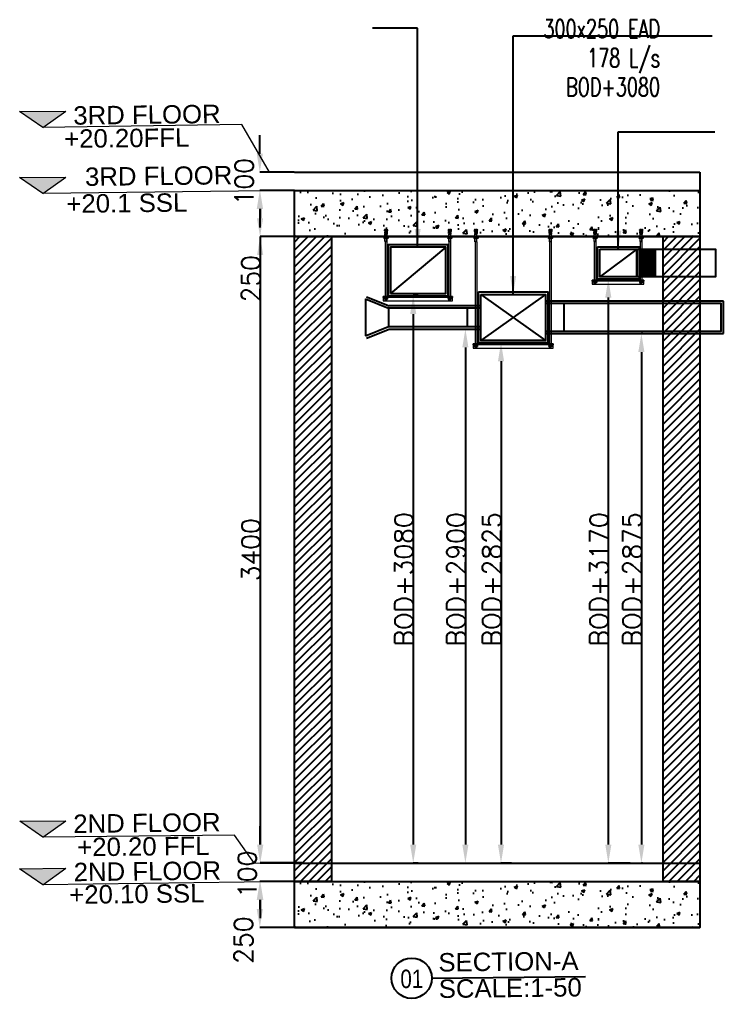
# Model space of a CAD drawing. Header units: millimetres. Extents: x -9226 to 166212, y -13 to 97274.
# Drawn here: x 73777 to 77597, y 69405 to 74718 of the extents above; entities that cross this region are included whole.
import ezdxf

# ---------------------------------------------------------------- set-up
doc = ezdxf.new("R2010")
doc.units = ezdxf.units.MM
doc.layers.get('0').update_dxf_attribs({"color": 8})
doc.layers.get('Defpoints').update_dxf_attribs({"color": 8})
for name, color, linetype in [('0-AC TEXT', 7, 'Continuous'), ('1.DIM', 7, 'Continuous'), ('1.INS', 8, 'Continuous'), ('EAD', 30, 'Continuous'), ('FAD', 3, 'Continuous'), ('G-SHAD-20_5', 8, 'Continuous'), ('IZ-VENT-ANNOTATIONS', 7, 'Continuous')]:
    doc.layers.add(name, color=color, linetype=linetype)
for name, color, linetype, lineweight in [('23491-XR-AR-SECTION B$0$A-ELSC-PATT', 8, 'Continuous', 5), ('A-FLOR-LEVL', 7, 'Continuous', 5), ('IZ-M-SUPPORT', 7, 'Continuous', 9)]:
    doc.layers.add(name, color=color, linetype=linetype, lineweight=lineweight)
doc.styles.add('ARIAL', font='arial.ttf')
doc.styles.add('Arial_2', font='arial.ttf', dxfattribs={"height": 476.25})
doc.styles.add('ROMANS100', font='romans.shx', dxfattribs={"width": 0.7, "height": 100})
doc.styles.get("Standard").update_dxf_attribs({"font": 'romans.shx', "height": 200})
doc.dimstyles.get("Standard").update_dxf_attribs({"dimtxt": 100, "dimasz": 100, "dimexe": 0.18, "dimexo": 0.0625, "dimgap": 0.09, "dimtad": 1, "dimdec": 0, "dimrnd": 5, "dimzin": 0, "dimdsep": 46, "dimtxsty": 'Standard', "dimcen": 0.09, "dimclrd": 256, "dimclre": 256, "dimclrt": 256, "dimadec": 0, "dimazin": 0, "dimtfac": 1, "dimtdec": 0, "dimtofl": 0, "dimtmove": 0, "dimatfit": 3, "dimfxl": 1, "dimtolj": 1, "dimtzin": 0, "dimlwd": -1, "dimlwe": -1, "dimarcsym": 1})

# ---------------------------------------------------------------- blocks, each defined once
blk = doc.blocks.new('Level - Level with FRL-984284-Section 376')
at = {"layer": 'A-FLOR-LEVL', "true_color": 0x808080}
blk.add_hatch(color=8, dxfattribs=at).paths.add_polyline_path([(-39100.8, 37884), (-39226.5, 37884), (-39163.7, 37840)])
at = {"layer": 'A-FLOR-LEVL'}
for p, q in [((-39226.5, 37884), (-39100.8, 37884)), ((-39163.7, 37840), (-39226.5, 37884)), ((-39163.7, 37840), (-39100.8, 37884))]:
    blk.add_line(p, q, dxfattribs=at)
blk = doc.blocks.new('A$C3F9C2641')
at = {"color": 8}
for p, q in [((2.4, 0), (-2.4, 0)), ((-2.4, 0), (-2.2, -3.5)), ((3.9, 0), (2.4, -5.1)), ((2.4, -24.3), (2.4, 0)), ((3.9, 0), (5.4, -5.1)), ((10.3, 0), (5.4, 0)), ((10.3, 0), (10.1, -3.5)), ((-5.8, -38.3), (-4.7, -37.2)), ((-5.8, -38.3), (-5.8, -43.6)), ((-5.8, -43.6), (-4.7, -44.7)), ((-4.7, -44.7), (12.6, -44.7)), ((-2.2, -3.5), (2.4, -3.2)), ((-2.1, -5.4), (2.4, -5.1)), ((-2.1, -5.4), (-2, -7.5)), ((-2, -7.5), (2.4, -7.2)), ((-1.9, -9.4), (2.4, -9.2)), ((-1.9, -9.4), (-1.7, -11.5)), ((-1.7, -11.5), (2.4, -11.3)), ((-1.6, -13.5), (2.4, -13.2)), ((-1.6, -13.5), (-1.5, -15.6)), ((-1.5, -15.6), (2.4, -15.4)), ((-1.4, -17.6), (2.4, -17.3)), ((-1.4, -17.6), (-1.2, -19.7)), ((-1.2, -19.7), (2.4, -19.5)), ((-1.1, -21.6), (2.4, -21.4)), ((-1.1, -21.6), (-0.9, -24.3)), ((-0.9, -35.9), (-0.9, -24.3)), ((8.8, -24.3), (-0.9, -24.3)), ((-0.9, -38.3), (-0.9, -43.6)), ((-0.9, -59.9), (-0.9, -44.7)), ((-0.3, -59.3), (-0.3, -44.7)), ((5.4, -24.3), (5.4, 0)), ((10.1, -3.5), (5.4, -3.2)), ((9.9, -5.4), (5.4, -5.1)), ((9.8, -7.5), (5.4, -7.2)), ((9.7, -9.4), (5.4, -9.2)), ((9.6, -11.5), (5.4, -11.3)), ((9.4, -13.5), (5.4, -13.2)), ((9.3, -15.6), (5.4, -15.4)), ((9.2, -17.6), (5.4, -17.3)), ((9.1, -19.7), (5.4, -19.5)), ((8.9, -21.6), (5.4, -21.4)), ((8.1, -59.3), (8.1, -44.7)), ((8.9, -21.6), (8.8, -24.3)), ((8.8, -35.9), (8.8, -24.3)), ((8.8, -38.3), (8.8, -43.6)), ((8.8, -59.9), (8.8, -44.7)), ((9.2, -17.6), (9.1, -19.7)), ((9.4, -13.5), (9.3, -15.6)), ((9.7, -9.4), (9.6, -11.5)), ((9.9, -5.4), (9.8, -7.5)), ((13.6, -38.3), (12.6, -37.2)), ((13.6, -43.6), (12.6, -44.7)), ((13.6, -38.3), (13.6, -43.6)), ((-0.9, -59.9), (-0.3, -59.3)), ((-0.9, -59.9), (8.8, -59.9)), ((8.1, -59.3), (-0.3, -59.3)), ((8.8, -59.9), (8.1, -59.3))]:
    blk.add_line(p, q, dxfattribs=at)
blk.add_lwpolyline([(14.9, -35.9), (-7.1, -35.9), (-7.1, -37.2), (14.9, -37.2)], close=True, dxfattribs=at)
for centre, radius, start, end in [((-3.3, -40.6), 3.44, 100.6661, 137.1474), ((-3.3, -41.3), 3.44, 222.8526, 259.3339), ((-3.6, -41.2), 3.96, 47.306, 94.1884), ((-3.6, -40.7), 4.02, 266.1443, 312.3613), ((-2.2, -4.4), 0.972, 93.4945, 273.4945), ((-1.9, -8.4), 0.972, 93.4945, 273.4945), ((-1.7, -12.5), 0.972, 93.4945, 273.4945), ((-1.4, -16.6), 0.972, 93.4945, 273.4945), ((-1.2, -20.6), 0.972, 93.4945, 273.4945), ((3.9, -49), 11.7, 65.5498, 114.4502), ((3.9, -32.9), 11.7, 245.5498, 294.4502), ((11.5, -41.4), 4.16, 86.9627, 131.5428), ((11.4, -40.8), 3.89, 226.8481, 274.6463), ((9, -20.6), 0.972, 266.5055, 86.5055), ((9.3, -16.6), 0.972, 266.5055, 86.5055), ((9.5, -12.5), 0.972, 266.5055, 86.5055), ((9.8, -8.4), 0.972, 266.5055, 86.5055), ((10, -4.4), 0.972, 266.5055, 86.5055), ((11.1, -40.6), 3.44, 42.8526, 79.3339), ((11.1, -41.3), 3.44, 280.6661, 317.1474)]:
    blk.add_arc(centre, radius, start, end, dxfattribs=at)
blk = doc.blocks.new('*U323')
at = {"ltscale": 0.1}
for p, q in [((-97.7, 484.3), (-97.7, 0)), ((-90, 484.3), (-90, 0)), ((254.9, 484.3), (254.9, 0)), ((262.6, 484.3), (262.6, 0)), ((-101.6, -6.9), (-100.7, -6)), ((-101.6, -6.9), (-101.6, -11.1)), ((-101.6, -11.1), (-100.7, -11.9)), ((-100.7, -11.9), (-87, -11.9)), ((-97.7, -6.9), (-97.7, -11.1)), ((-97.7, -17.5), (-97.7, -11.9)), ((-97.7, -17.5), (-97.2, -16.9)), ((-97.2, -18), (-97.7, -17.5)), ((-97.2, -16.9), (-97.2, -11.9)), ((-90.5, -16.9), (-97.2, -16.9)), ((-90.5, -18), (-97.2, -18)), ((-90.5, -16.9), (-90.5, -11.9)), ((-90, -17.5), (-90.5, -16.9)), ((-90.5, -18), (-90, -17.5)), ((-90, -6.9), (-90, -11.1)), ((-90, -17.5), (-90, -11.9)), ((-86.2, -6.9), (-87, -6)), ((-86.2, -11.1), (-87, -11.9)), ((-86.2, -6.9), (-86.2, -11.1)), ((251, -6.9), (251.9, -6)), ((251, -6.9), (251, -11.1)), ((251, -11.1), (251.9, -11.9)), ((265.6, -11.9), (251.9, -11.9)), ((254.9, -6.9), (254.9, -11.1)), ((254.9, -17.5), (254.9, -11.9)), ((254.9, -17.5), (255.4, -16.9)), ((255.4, -18), (254.9, -17.5)), ((255.4, -16.9), (255.4, -11.9)), ((255.4, -16.9), (262, -16.9)), ((255.4, -18), (262, -18)), ((262, -16.9), (262, -11.9)), ((262.6, -17.5), (262, -16.9)), ((262, -18), (262.6, -17.5)), ((262.6, -6.9), (262.6, -11.1)), ((262.6, -17.5), (262.6, -11.9)), ((266.4, -6.9), (265.6, -6)), ((266.4, -11.1), (265.6, -11.9)), ((266.4, -6.9), (266.4, -11.1))]:
    blk.add_line(p, q, dxfattribs=at)
for points in [[(-106.8, 0), (271.6, 0), (271.6, -20), (-106.8, -20)], [(-106.8, -5), (271.6, -5), (271.6, 0), (-106.8, 0)], [(-85.1, -5), (-102.6, -5), (-102.6, -6), (-85.1, -6)], [(250, -5), (267.4, -5), (267.4, -6), (250, -6)]]:
    blk.add_lwpolyline(points, close=True, dxfattribs=at)
for centre, radius, start, end in [((-99.6, -8.7), 2.72, 100.6661, 137.1474), ((-99.6, -9.2), 2.72, 222.8526, 259.3339), ((-99.8, -9.2), 3.14, 47.306, 94.1884), ((-99.8, -8.7), 3.18, 266.1443, 312.3613), ((-93.9, -15.3), 9.29, 65.5498, 114.4502), ((-93.9, -2.6), 9.29, 245.5498, 294.4502), ((-87.8, -9.3), 3.29, 86.9627, 131.5428), ((-87.9, -8.8), 3.08, 226.8481, 274.6463), ((-88.2, -8.7), 2.72, 42.8526, 79.3339), ((-88.2, -9.2), 2.72, 280.6661, 317.1474), ((253, -8.7), 2.72, 100.6661, 137.1474), ((253, -9.2), 2.72, 222.8526, 259.3339), ((252.7, -9.3), 3.29, 48.4572, 93.0373), ((252.8, -8.8), 3.08, 265.3537, 313.1519), ((258.7, -15.3), 9.29, 65.5498, 114.4502), ((258.7, -2.6), 9.29, 245.5498, 294.4502), ((264.7, -9.2), 3.14, 85.8116, 132.694), ((264.7, -8.7), 3.18, 227.6387, 273.8557), ((264.4, -8.7), 2.72, 42.8526, 79.3339), ((264.4, -9.2), 2.72, 280.6661, 317.1474)]:
    blk.add_arc(centre, radius, start, end, dxfattribs=at)
for p in [(-97.8, 544.2), (254.8, 544.2)]:
    blk.add_blockref('A$C3F9C2641', p, dxfattribs=at)
blk = doc.blocks.new('*D333')
at = {"layer": '1.DIM', "transparency": 16777216}
for p, q in [((76447.2, 72963.1), (76390, 72963.1)), ((76390.2, 72863.1), (76390.2, 70239.7)), ((76447.2, 70139.7), (76390, 70139.7))]:
    blk.add_line(p, q, dxfattribs=at)
for points in [[(76373.5, 72863.1), (76406.9, 72863.1), (76390.2, 72963.1)], [(76373.5, 70239.7), (76406.9, 70239.7), (76390.2, 70139.7)]]:
    blk.add_solid(points, dxfattribs=at)
at = {"layer": 'Defpoints', "color": 0, "transparency": 16777216}
for p in [(76447.2, 72963.1, 0.1), (76390.2, 70139.7), (76447.2, 70139.7)]:
    blk.add_point(p, dxfattribs=at)
at = {"layer": '1.DIM', "transparency": 16777216, "insert": (76340.1, 71679.3), "char_height": 100, "attachment_point": 5, "rotation": 90}
blk.add_mtext('\\A1;BOD+2825', dxfattribs=at)
blk = doc.blocks.new('*D334')
at = {"layer": '1.DIM', "transparency": 16777216}
for p, q in [((75940.4, 73218.8), (75913.5, 73218.8)), ((75913.6, 73118.8), (75913.6, 70239.7)), ((75940.4, 70139.7), (75913.5, 70139.7))]:
    blk.add_line(p, q, dxfattribs=at)
for points in [[(75897, 73118.8), (75930.3, 73118.8), (75913.6, 73218.8)], [(75897, 70239.7), (75930.3, 70239.7), (75913.6, 70139.7)]]:
    blk.add_solid(points, dxfattribs=at)
at = {"layer": 'Defpoints', "color": 0, "transparency": 16777216}
for p in [(75940.4, 73218.8, 0.1), (75913.6, 70139.7), (75940.4, 70139.7)]:
    blk.add_point(p, dxfattribs=at)
at = {"layer": '1.DIM', "transparency": 16777216, "insert": (75863.5, 71679.3), "char_height": 100, "attachment_point": 5, "rotation": 90}
blk.add_mtext('\\A1;BOD+3080', dxfattribs=at)
blk = doc.blocks.new('*D335')
at = {"layer": '1.DIM', "transparency": 16777216}
for p, q in [((77091.2, 73308.5), (76972.5, 73308.5)), ((76972.7, 73208.5), (76972.7, 70239.7)), ((77091.2, 70139.7), (76972.5, 70139.7))]:
    blk.add_line(p, q, dxfattribs=at)
for points in [[(76956, 73208.5), (76989.3, 73208.5), (76972.7, 73308.5)], [(76956, 70239.7), (76989.3, 70239.7), (76972.7, 70139.7)]]:
    blk.add_solid(points, dxfattribs=at)
at = {"layer": 'Defpoints', "color": 0, "transparency": 16777216}
for p in [(77091.3, 73308.5, 0), (76972.7, 70139.7), (77091.3, 70139.7)]:
    blk.add_point(p, dxfattribs=at)
at = {"layer": '1.DIM', "transparency": 16777216, "insert": (76922.6, 71679.3), "char_height": 100, "attachment_point": 5, "rotation": 90}
blk.add_mtext('\\A1;BOD+3170', dxfattribs=at)
blk = doc.blocks.new('*U322')
at = {"ltscale": 0.1}
for p, q in [((-97.7, 181.9), (-97.7, 0)), ((-90, 181.9), (-90, 0)), ((120.2, 181.9), (120.2, 0)), ((127.9, 181.9), (127.9, 0)), ((-101.6, -6.9), (-100.7, -6)), ((-101.6, -6.9), (-101.6, -11.1)), ((-101.6, -11.1), (-100.7, -11.9)), ((-100.7, -11.9), (-87, -11.9)), ((-97.7, -6.9), (-97.7, -11.1)), ((-97.7, -17.5), (-97.7, -11.9)), ((-97.7, -17.5), (-97.2, -16.9)), ((-97.2, -18), (-97.7, -17.5)), ((-97.2, -16.9), (-97.2, -11.9)), ((-90.5, -16.9), (-97.2, -16.9)), ((-90.5, -18), (-97.2, -18)), ((-90.5, -16.9), (-90.5, -11.9)), ((-90, -17.5), (-90.5, -16.9)), ((-90.5, -18), (-90, -17.5)), ((-90, -6.9), (-90, -11.1)), ((-90, -17.5), (-90, -11.9)), ((-86.2, -6.9), (-87, -6)), ((-86.2, -11.1), (-87, -11.9)), ((-86.2, -6.9), (-86.2, -11.1)), ((116.4, -6.9), (117.2, -6)), ((116.4, -6.9), (116.4, -11.1)), ((116.4, -11.1), (117.2, -11.9)), ((131, -11.9), (117.2, -11.9)), ((120.2, -6.9), (120.2, -11.1)), ((120.2, -17.5), (120.2, -11.9)), ((120.2, -17.5), (120.8, -16.9)), ((120.8, -18), (120.2, -17.5)), ((120.8, -16.9), (120.8, -11.9)), ((120.8, -16.9), (127.4, -16.9)), ((120.8, -18), (127.4, -18)), ((127.4, -16.9), (127.4, -11.9)), ((127.9, -17.5), (127.4, -16.9)), ((127.4, -18), (127.9, -17.5)), ((127.9, -6.9), (127.9, -11.1)), ((127.9, -17.5), (127.9, -11.9)), ((131.8, -6.9), (131, -6)), ((131.8, -11.1), (131, -11.9)), ((131.8, -6.9), (131.8, -11.1))]:
    blk.add_line(p, q, dxfattribs=at)
for points in [[(-106.8, 0), (137, 0), (137, -20), (-106.8, -20)], [(-106.8, -5), (137, -5), (137, 0), (-106.8, 0)], [(-85.1, -5), (-102.6, -5), (-102.6, -6), (-85.1, -6)], [(115.4, -5), (132.8, -5), (132.8, -6), (115.4, -6)]]:
    blk.add_lwpolyline(points, close=True, dxfattribs=at)
for centre, radius, start, end in [((-99.6, -8.7), 2.72, 100.6661, 137.1474), ((-99.6, -9.2), 2.72, 222.8526, 259.3339), ((-99.8, -9.2), 3.14, 47.306, 94.1884), ((-99.8, -8.7), 3.18, 266.1443, 312.3613), ((-93.9, -15.3), 9.29, 65.5498, 114.4502), ((-93.9, -2.6), 9.29, 245.5498, 294.4502), ((-87.8, -9.3), 3.29, 86.9627, 131.5428), ((-87.9, -8.8), 3.08, 226.8481, 274.6463), ((-88.2, -8.7), 2.72, 42.8526, 79.3339), ((-88.2, -9.2), 2.72, 280.6661, 317.1474), ((118.4, -8.7), 2.72, 100.6661, 137.1474), ((118.4, -9.2), 2.72, 222.8526, 259.3339), ((118.1, -9.3), 3.29, 48.4572, 93.0373), ((118.1, -8.8), 3.08, 265.3537, 313.1519), ((124.1, -15.3), 9.29, 65.5498, 114.4502), ((124.1, -2.6), 9.29, 245.5498, 294.4502), ((130.1, -9.2), 3.14, 85.8116, 132.694), ((130.1, -8.7), 3.18, 227.6387, 273.8557), ((129.8, -8.7), 2.72, 42.8526, 79.3339), ((129.8, -9.2), 2.72, 280.6661, 317.1474)]:
    blk.add_arc(centre, radius, start, end, dxfattribs=at)
for p in [(-97.8, 241.8), (120.2, 241.8)]:
    blk.add_blockref('A$C3F9C2641', p, dxfattribs=at)
blk = doc.blocks.new('*U321')
at = {"ltscale": 0.1}
for p, q in [((-97.7, 260.2), (-97.7, 0)), ((-90, 260.2), (-90, 0)), ((204.2, 260.2), (204.2, 0)), ((211.9, 260.2), (211.9, 0)), ((-101.6, -6.9), (-100.7, -6)), ((-101.6, -6.9), (-101.6, -11.1)), ((-101.6, -11.1), (-100.7, -11.9)), ((-100.7, -11.9), (-87, -11.9)), ((-97.7, -6.9), (-97.7, -11.1)), ((-97.7, -17.5), (-97.7, -11.9)), ((-97.7, -17.5), (-97.2, -16.9)), ((-97.2, -18), (-97.7, -17.5)), ((-97.2, -16.9), (-97.2, -11.9)), ((-90.5, -16.9), (-97.2, -16.9)), ((-90.5, -18), (-97.2, -18)), ((-90.5, -16.9), (-90.5, -11.9)), ((-90, -17.5), (-90.5, -16.9)), ((-90.5, -18), (-90, -17.5)), ((-90, -6.9), (-90, -11.1)), ((-90, -17.5), (-90, -11.9)), ((-86.2, -6.9), (-87, -6)), ((-86.2, -11.1), (-87, -11.9)), ((-86.2, -6.9), (-86.2, -11.1)), ((200.4, -6.9), (201.2, -6)), ((200.4, -6.9), (200.4, -11.1)), ((200.4, -11.1), (201.2, -11.9)), ((214.9, -11.9), (201.2, -11.9)), ((204.2, -6.9), (204.2, -11.1)), ((204.2, -17.5), (204.2, -11.9)), ((204.2, -17.5), (204.7, -16.9)), ((204.7, -18), (204.2, -17.5)), ((204.7, -16.9), (204.7, -11.9)), ((204.7, -16.9), (211.4, -16.9)), ((204.7, -18), (211.4, -18)), ((211.4, -16.9), (211.4, -11.9)), ((211.9, -17.5), (211.4, -16.9)), ((211.4, -18), (211.9, -17.5)), ((211.9, -6.9), (211.9, -11.1)), ((211.9, -17.5), (211.9, -11.9)), ((215.7, -6.9), (214.9, -6)), ((215.7, -11.1), (214.9, -11.9)), ((215.7, -6.9), (215.7, -11.1))]:
    blk.add_line(p, q, dxfattribs=at)
for points in [[(-106.8, 0), (221, 0), (221, -20), (-106.8, -20)], [(-106.8, -5), (221, -5), (221, 0), (-106.8, 0)], [(-85.1, -5), (-102.6, -5), (-102.6, -6), (-85.1, -6)], [(199.3, -5), (216.8, -5), (216.8, -6), (199.3, -6)]]:
    blk.add_lwpolyline(points, close=True, dxfattribs=at)
for centre, radius, start, end in [((-99.6, -8.7), 2.72, 100.6661, 137.1474), ((-99.6, -9.2), 2.72, 222.8526, 259.3339), ((-99.8, -9.2), 3.14, 47.306, 94.1884), ((-99.8, -8.7), 3.18, 266.1443, 312.3613), ((-93.9, -15.3), 9.29, 65.5498, 114.4502), ((-93.9, -2.6), 9.29, 245.5498, 294.4502), ((-87.8, -9.3), 3.29, 86.9627, 131.5428), ((-87.9, -8.8), 3.08, 226.8481, 274.6463), ((-88.2, -8.7), 2.72, 42.8526, 79.3339), ((-88.2, -9.2), 2.72, 280.6661, 317.1474), ((202.4, -8.7), 2.72, 100.6661, 137.1474), ((202.4, -9.2), 2.72, 222.8526, 259.3339), ((202, -9.3), 3.29, 48.4572, 93.0373), ((202.1, -8.8), 3.08, 265.3537, 313.1519), ((208, -15.3), 9.29, 65.5498, 114.4502), ((208, -2.6), 9.29, 245.5498, 294.4502), ((214, -9.2), 3.14, 85.8116, 132.694), ((214, -8.7), 3.18, 227.6387, 273.8557), ((213.7, -8.7), 2.72, 42.8526, 79.3339), ((213.7, -9.2), 2.72, 280.6661, 317.1474)]:
    blk.add_arc(centre, radius, start, end, dxfattribs=at)
for p in [(-97.8, 320.1), (204.1, 320.1)]:
    blk.add_blockref('A$C3F9C2641', p, dxfattribs=at)
blk = doc.blocks.new('*D336')
at = {"layer": '1.DIM', "transparency": 16777216}
for p, q in [((75081, 73989.7), (75081, 74089.7)), ((75267.9, 73889.7), (75080.8, 73889.7)), ((75269.6, 73789.7), (75080.8, 73789.7)), ((75081, 73689.7), (75081, 73589.7))]:
    blk.add_line(p, q, dxfattribs=at)
for points in [[(75064.3, 73989.7), (75097.6, 73989.7), (75081, 73889.7)], [(75064.3, 73689.7), (75097.6, 73689.7), (75081, 73789.7)]]:
    blk.add_solid(points, dxfattribs=at)
at = {"layer": 'Defpoints', "color": 0, "transparency": 16777216}
for p in [(75268, 73889.7, 0), (75081, 73789.7), (75269.7, 73789.7)]:
    blk.add_point(p, dxfattribs=at)
at = {"layer": '1.DIM', "transparency": 16777216, "insert": (74996.1, 73837.8), "char_height": 100, "attachment_point": 5, "rotation": 90}
blk.add_mtext('\\A1;100', dxfattribs=at)
blk = doc.blocks.new('*D337')
at = {"layer": '1.DIM', "transparency": 16777216}
for p, q in [((75269.6, 73789.7), (75082.1, 73789.7)), ((75082.3, 73689.7), (75082.3, 73639.7)), ((75269.6, 73539.7), (75082.1, 73539.7)), ((75082.3, 73539.7), (75082.3, 73182.4))]:
    blk.add_line(p, q, dxfattribs=at)
for points in [[(75065.7, 73689.7), (75099, 73689.7), (75082.3, 73789.7)], [(75065.7, 73639.7), (75099, 73639.7), (75082.3, 73539.7)]]:
    blk.add_solid(points, dxfattribs=at)
at = {"layer": 'Defpoints', "color": 0, "transparency": 16777216}
for p in [(75269.7, 73789.7), (75082.3, 73539.7), (75269.7, 73539.7)]:
    blk.add_point(p, dxfattribs=at)
at = {"layer": '1.DIM', "transparency": 16777216, "insert": (75032.2, 73311.1), "char_height": 100, "attachment_point": 5, "rotation": 90}
blk.add_mtext('\\A1;250', dxfattribs=at)
blk = doc.blocks.new('*D324')
at = {"layer": '1.DIM', "transparency": 16777216}
for p, q in [((75269.6, 73539.7), (75082.7, 73539.7)), ((75082.8, 73439.7), (75082.8, 70240.2)), ((75308.5, 70140.2), (75082.7, 70140.2))]:
    blk.add_line(p, q, dxfattribs=at)
for points in [[(75066.2, 73439.7), (75099.5, 73439.7), (75082.8, 73539.7)], [(75066.2, 70240.2), (75099.5, 70240.2), (75082.8, 70140.2)]]:
    blk.add_solid(points, dxfattribs=at)
at = {"layer": 'Defpoints', "color": 0, "transparency": 16777216}
for p in [(75269.7, 73539.7), (75082.8, 70140.2), (75308.5, 70140.2, 0)]:
    blk.add_point(p, dxfattribs=at)
at = {"layer": '1.DIM', "transparency": 16777216, "insert": (75032.7, 71840), "char_height": 100, "attachment_point": 5, "rotation": 90}
blk.add_mtext('\\A1;3400', dxfattribs=at)
blk = doc.blocks.new('*D338')
at = {"layer": '1.DIM', "transparency": 16777216}
for p, q in [((75083.6, 70239.7), (75083.6, 70339.7)), ((75266.7, 70139.7), (75083.4, 70139.7)), ((75269.6, 70039.7), (75083.4, 70039.7)), ((75083.6, 69939.7), (75083.6, 69839.7))]:
    blk.add_line(p, q, dxfattribs=at)
for points in [[(75066.9, 70239.7), (75100.3, 70239.7), (75083.6, 70139.7)], [(75066.9, 69939.7), (75100.3, 69939.7), (75083.6, 70039.7)]]:
    blk.add_solid(points, dxfattribs=at)
at = {"layer": 'Defpoints', "color": 0, "transparency": 16777216}
for p in [(75266.8, 70139.7, 0), (75083.6, 70039.7), (75269.7, 70039.7)]:
    blk.add_point(p, dxfattribs=at)
at = {"layer": '1.DIM', "transparency": 16777216, "insert": (75012.8, 70078.7), "char_height": 100, "attachment_point": 5, "rotation": 90}
blk.add_mtext('\\A1;100', dxfattribs=at)
blk = doc.blocks.new('*D339')
at = {"layer": '1.DIM', "transparency": 16777216}
for p, q in [((75269.6, 70039.7), (75080.9, 70039.7)), ((75081, 69939.7), (75081, 69889.7)), ((75269.6, 69789.7), (75080.9, 69789.7))]:
    blk.add_line(p, q, dxfattribs=at)
for points in [[(75064.4, 69939.7), (75097.7, 69939.7), (75081, 70039.7)], [(75064.4, 69889.7), (75097.7, 69889.7), (75081, 69789.7)]]:
    blk.add_solid(points, dxfattribs=at)
at = {"layer": 'Defpoints', "color": 0, "transparency": 16777216}
for p in [(75269.7, 70039.7), (75081, 69789.7), (75269.7, 69789.7)]:
    blk.add_point(p, dxfattribs=at)
at = {"layer": '1.DIM', "transparency": 16777216, "insert": (74992.3, 69720.9), "char_height": 100, "attachment_point": 5, "rotation": 90}
blk.add_mtext('\\A1;250', dxfattribs=at)
blk = doc.blocks.new('*D331')
at = {"layer": '1.DIM', "transparency": 16777216}
for p, q in [((76122.4, 73038.1), (76196.9, 73038.1)), ((76196.8, 72938.1), (76196.8, 70239.7)), ((76122.4, 70139.7), (76196.9, 70139.7))]:
    blk.add_line(p, q, dxfattribs=at)
for points in [[(76180.1, 72938.1), (76213.4, 72938.1), (76196.8, 73038.1)], [(76180.1, 70239.7), (76213.4, 70239.7), (76196.8, 70139.7)]]:
    blk.add_solid(points, dxfattribs=at)
at = {"layer": 'Defpoints', "color": 0, "transparency": 16777216}
for p in [(76122.4, 73038.1, 0.1), (76122.4, 70139.7), (76196.8, 70139.7)]:
    blk.add_point(p, dxfattribs=at)
at = {"layer": '1.DIM', "transparency": 16777216, "insert": (76146.7, 71679.3), "char_height": 100, "attachment_point": 5, "rotation": 90}
blk.add_mtext('\\A1;BOD+2900', dxfattribs=at)
blk = doc.blocks.new('*D332')
at = {"layer": '1.DIM', "transparency": 16777216}
for p, q in [((77158.4, 73013.1), (77151.9, 73013.1)), ((77152.1, 72913.1), (77152.1, 70239.7)), ((77158.4, 70139.7), (77151.9, 70139.7))]:
    blk.add_line(p, q, dxfattribs=at)
for points in [[(77135.4, 72913.1), (77168.7, 72913.1), (77152.1, 73013.1)], [(77135.4, 70239.7), (77168.7, 70239.7), (77152.1, 70139.7)]]:
    blk.add_solid(points, dxfattribs=at)
at = {"layer": 'Defpoints', "color": 0, "transparency": 16777216}
for p in [(77158.5, 73013.1, 0.1), (77152.1, 70139.7), (77158.5, 70139.7)]:
    blk.add_point(p, dxfattribs=at)
at = {"layer": '1.DIM', "transparency": 16777216, "insert": (77102, 71679.3), "char_height": 100, "attachment_point": 5, "rotation": 90}
blk.add_mtext('\\A1;BOD+2875', dxfattribs=at)

msp = doc.modelspace()

# ---------------------------------------------------------------- hatches: boundary and pattern name
at = {"layer": 'G-SHAD-20_5'}
h = msp.add_hatch(dxfattribs=at)
h.set_pattern_fill('AR-CONC', color=256)
h.set_pattern_definition([(50, (37619.7, 75508.23), (182.18467, -15.9391), [19.05, -209.55]), (355, (37619.7, 75508.23), (-35.2434, 191.05685), [15.24, -167.6406]), (100.45144, (37634.88, 75506.9), (146.94125, 175.11775), [16.19, -178.09024]), (46.1842, (37619.7, 75559.03), (271.079, -42.0423), [28.575, -314.325]), (96.63556, (37642.3, 75555.53), (237.4041, 247.4261), [24.285, -267.1356]), (351.18415, (37619.7, 75559.03), (237.4041, 247.4261), [22.86, -251.4597]), (21, (37645.1, 75546.33), (151.6144, -102.2652), [19.05, -209.55]), (326, (37645.1, 75546.33), (61.802, 184.188), [15.24, -167.64]), (71.45144, (37657.73, 75537.8), (213.4164, 81.9228), [16.19, -178.0899]), (37.5, (37619.7, 75508.23), (3.0886, 84.55504), [0, -165.608, 0, -170.18, 0, -168.275]), (7.5, (37619.7, 75508.23), (66.81966, 100.18057), [0, -97.028, 0, -161.798, 0, -64.135]), (327.5, (37563.06, 75508.23), (135.5906, -5.72874), [0, -63.5, 0, -198.12, 0, -262.89]), (317.5, (37537.66, 75508.23), (148.12918, 25.4265), [0, -82.55, 0, -131.572, 0, -186.69])])
h.paths.add_polyline_path([(75269.7, 73789.7), (77469.7, 73789.7), (77469.7, 73539.7), (75269.7, 73539.7)])
h = msp.add_hatch(dxfattribs=at)
h.set_pattern_fill('ANSI31', color=256, scale=10)
h.set_pattern_definition([(45, (37619.7, 75508.23), (-22.45064, 22.45064), [])])
h.paths.add_polyline_path([(75269.7, 73539.7), (75469.7, 73539.7), (75469.7, 70039.7), (75269.7, 70039.7)])
h = msp.add_hatch(dxfattribs=at)
h.set_pattern_fill('ANSI31', color=256, scale=10)
h.set_pattern_definition([(45, (39619.7, 75508.23), (-22.45064, 22.45064), [])])
h.paths.add_polyline_path([(77269.7, 73539.7), (77469.7, 73539.7), (77469.7, 70039.7), (77269.7, 70039.7)])
h = msp.add_hatch(dxfattribs=at)
h.set_pattern_fill('AR-CONC', color=256)
h.set_pattern_definition([(50, (37619.7, 71758.23), (182.18467, -15.9391), [19.05, -209.55]), (355, (37619.7, 71758.23), (-35.2434, 191.05685), [15.24, -167.6406]), (100.45144, (37634.88, 71756.9), (146.94125, 175.11775), [16.19, -178.09024]), (46.1842, (37619.7, 71809.03), (271.079, -42.0423), [28.575, -314.325]), (96.63556, (37642.3, 71805.53), (237.4041, 247.4261), [24.285, -267.1356]), (351.18415, (37619.7, 71809.03), (237.4041, 247.4261), [22.86, -251.4597]), (21, (37645.1, 71796.33), (151.6144, -102.2652), [19.05, -209.55]), (326, (37645.1, 71796.33), (61.802, 184.188), [15.24, -167.64]), (71.45144, (37657.73, 71787.8), (213.4164, 81.9228), [16.19, -178.0899]), (37.5, (37619.7, 71758.23), (3.0886, 84.55504), [0, -165.608, 0, -170.18, 0, -168.275]), (7.5, (37619.7, 71758.23), (66.81966, 100.18057), [0, -97.028, 0, -161.798, 0, -64.135]), (327.5, (37563.06, 71758.23), (135.5906, -5.72874), [0, -63.5, 0, -198.12, 0, -262.89]), (317.5, (37537.66, 71758.23), (148.12918, 25.4265), [0, -82.55, 0, -131.572, 0, -186.69])])
h.paths.add_polyline_path([(75269.7, 70039.7), (77469.7, 70039.7), (77469.7, 69789.7), (75269.7, 69789.7)])

# ---------------------------------------------------------------- linework, layer by layer
at = {"layer": '1.INS'}
for p, q in [((76281.1, 73164.1, -3.8), (75782.5, 73164.1, -3.8)), ((77597.5, 73189.1, -3.8), (76631.1, 73189.1, -3.8)), ((77597.5, 73013.1, -3.8), (77597.5, 73189.1, -3.8)), ((75782.5, 73038.1, -3.8), (76281.1, 73038.1, -3.8)), ((76631.1, 73013.1, -3.8), (77597.5, 73013.1, -3.8))]:
    msp.add_line(p, q, dxfattribs=at)
for points, elevation in [([(75269.7, 73889.7), (77469.7, 73889.7)], -3.9), ([(77469.7, 73889.7), (77469.7, 73789.7)], -3.9), ([(75269.7, 73789.7), (77469.7, 73789.7)], -3.9), ([(75269.7, 73539.7), (77469.7, 73539.7)], -3.9), ([(75659.8, 73213.2), (75782.5, 73164.1)], -3.8), ([(75659.8, 72989), (75782.5, 73038.1)], -3.8), ([(75269.7, 70139.7), (77469.7, 70139.7)], -3.9), ([(75269.7, 70039.7), (77469.7, 70039.7)], -3.9), ([(75269.7, 69789.7), (77469.7, 69789.7)], -3.9)]:
    msp.add_lwpolyline(points, dxfattribs=dict(at, elevation=elevation))
for points, elevation in [([(75269.7, 73789.7), (77469.7, 73789.7), (77469.7, 73539.7), (75269.7, 73539.7)], -3.9), ([(75269.7, 73539.7), (75469.7, 73539.7), (75469.7, 70039.7), (75269.7, 70039.7)], -3.9), ([(77269.7, 73539.7), (77469.7, 73539.7), (77469.7, 70039.7), (77269.7, 70039.7)], -3.9), ([(75777.4, 73218.8), (76103.4, 73218.8), (76103.4, 73494.8), (75777.4, 73494.8)], -3.8), ([(76913.8, 73484.5), (77139.8, 73484.5), (77139.8, 73308.5), (76913.8, 73308.5)], -3.9), ([(76268.1, 73239.1), (76644.1, 73239.1), (76644.1, 72963.1), (76268.1, 72963.1)], -3.8), ([(75269.7, 70039.7), (77469.7, 70039.7), (77469.7, 69789.7), (75269.7, 69789.7)], -3.9)]:
    msp.add_lwpolyline(points, close=True, dxfattribs=dict(at, elevation=elevation))
at = {"layer": '23491-XR-AR-SECTION B$0$A-ELSC-PATT', "extrusion": (-3.42526e-05, -8.2901e-05, 1)}
for points, elevation in [([(75268, 73889.7), (75133.3, 73888.9), (74982.8, 74148.7), (73903.7, 74132)], -12.6), ([(75269.7, 73789.7), (73903.7, 73773.6)], -12.6), ([(75266.8, 70139.7), (75052.4, 70137.3), (74944.3, 70290.3), (73904.2, 70279.8)], -12.3), ([(75269.7, 70039.7), (73903.7, 70022.2)], -12.3)]:
    msp.add_lwpolyline(points, dxfattribs=dict(at, elevation=elevation))
at = {"layer": 'EAD'}
for points, elevation in [([(75790.4, 73231.8), (76090.4, 73231.8), (76090.4, 73481.8), (75790.4, 73481.8)], -3.8), ([(76926.8, 73471.5), (77126.8, 73471.5), (77126.8, 73321.5), (76926.8, 73321.5)], -3.9), ([(77126.8, 73471.5), (77554.9, 73471.5), (77554.9, 73321.5), (77126.8, 73321.5)], -3.9)]:
    msp.add_lwpolyline(points, close=True, dxfattribs=dict(at, elevation=elevation))
for points, elevation in [([(76090.4, 73481.8), (75790.4, 73231.8)], -3.8), ([(77126.8, 73471.5), (76926.8, 73321.5)], -3.9), ([(77141.8, 73471.5), (77141.8, 73321.5)], -3.9), ([(77143.8, 73471.5), (77143.8, 73321.5)], -3.9), ([(77145.8, 73471.5), (77145.8, 73321.5)], -3.9), ([(77147.8, 73471.5), (77147.8, 73321.5)], -3.9), ([(77149.8, 73471.5), (77149.8, 73321.5)], -3.9), ([(77153.8, 73471.5), (77153.8, 73321.5)], -3.9), ([(77157.8, 73471.5), (77157.8, 73321.5)], -3.9), ([(77161.8, 73471.5), (77161.8, 73321.5)], -3.9), ([(77165.8, 73471.5), (77165.8, 73321.5)], -3.9), ([(77169.8, 73471.5), (77169.8, 73321.5)], -3.9), ([(77173.8, 73471.5), (77173.8, 73321.5)], -3.9), ([(77177.8, 73471.5), (77177.8, 73321.5)], -3.9), ([(77184.8, 73471.5), (77184.8, 73321.5)], -3.9), ([(77191.8, 73471.5), (77191.8, 73321.5)], -3.9), ([(77198.8, 73471.5), (77198.8, 73321.5)], -3.9), ([(77205.8, 73471.5), (77205.8, 73321.5)], -3.9), ([(77212.8, 73471.5), (77212.8, 73321.5)], -3.9), ([(77219.8, 73471.5), (77219.8, 73321.5)], -3.9), ([(77226.8, 73471.5), (77226.8, 73321.5)], -3.9)]:
    msp.add_lwpolyline(points, dxfattribs=dict(at, elevation=elevation))
at = {"layer": 'FAD', "elevation": -3.8}
for points in [[(76281.1, 73226.1), (76631.1, 73226.1), (76631.1, 72976.1), (76281.1, 72976.1)], [(76631.1, 73026.1), (77584.5, 73026.1), (77584.5, 73176.1), (76631.1, 73176.1)], [(76281.1, 73151.1), (75780, 73151.1), (75780, 73051.1), (76281.1, 73051.1)]]:
    msp.add_lwpolyline(points, close=True, dxfattribs=at)
for points in [[(76631.1, 73226.1), (76281.1, 72976.1)], [(76281.1, 73226.1), (76631.1, 72976.1)], [(75655, 73201.1), (75655, 73001.1)], [(75655, 73201.1), (75780, 73151.1)], [(76731.1, 73176.1), (76731.1, 73026.1)], [(75780, 73151.1), (75780, 73051.1)], [(75780, 73151.1), (75780, 73051.1)], [(76206.1, 73151.1), (76206.1, 73051.1)], [(75655, 73001.1), (75780, 73051.1)]]:
    msp.add_lwpolyline(points, dxfattribs=at)
at = {"layer": 'IZ-VENT-ANNOTATIONS', "extrusion": (-3.42526e-05, -8.2901e-05, 1)}
msp.add_line((76015, 69515.6, -4), (76848.8, 69523.8, -3.9), dxfattribs=at)
msp.add_circle((75905.5, 69514.4, -12.3), 109.5, dxfattribs=at)

# ---------------------------------------------------------------- block references
at = {"layer": 'A-FLOR-LEVL', "color": 8, "true_color": 0x808080, "extrusion": (-3.42526e-05, -8.2901e-05, 1), "xscale": 2, "yscale": 2, "zscale": 2}
for p, rotation in [((153090.4, -648.4, -12.7), 0.654496487619295), ((153090.4, -1006.7, -12.6), 0.654496487619295), ((153090.9, -4500.5, -12.3), 0.6544964876192951), ((153090.4, -4758.1, -12.3), 0.6544964876192942)]:
    msp.add_blockref('Level - Level with FRL-984284-Section 376', p, dxfattribs=dict(at, rotation=rotation))
at = {"layer": 'IZ-M-SUPPORT', "color": 8, "ltscale": 15, "extrusion": (3.51973e-05, 8.25044e-05, -1), "xscale": 1.146039553850495, "yscale": 1.146039553850495, "zscale": 1.146039553850495}
for name, p in [('*U321', (-76004.3, 73214.1, 12.5)), ('*U323', (-76550.7, 72957.2, 12.6)), ('*U322', (-77042.9, 73303.8, 12.7))]:
    msp.add_blockref(name, p, dxfattribs=at)

# ---------------------------------------------------------------- texts
at = {"layer": '0-AC TEXT', "insert": (77253.4, 74717.7, -3.9), "char_height": 100, "width": 2288.771, "attachment_point": 3, "line_spacing_factor": 0.946776, "style": 'ROMANS100'}
msp.add_mtext('300x250 EAD\\P178 L/s\\PBOD+3080', dxfattribs=at)
at = {"layer": '23491-XR-AR-SECTION B$0$A-ELSC-PATT', "extrusion": (-3.42526e-05, -8.2901e-05, 1), "char_height": 100, "attachment_point": 1, "text_direction": (0.999935, 0.011423, 3.5e-05), "style": 'Arial_2'}
for s, insert, width in [('3RD FLOOR', (74068.2, 74247.1, -3.9), 792.039), ('+20.20FFL', (74018.3, 74120.8, -4), 792.039), ('3RD FLOOR', (74131.7, 73914.6, -4), 792.039), ('+20.1 SSL', (74030.6, 73768.1, -4), 792.039), ('2ND FLOOR', (74068, 70402.7, -3.9), 792.039), ('+20.20 FFL', (74089.4, 70275.9, -4), 1118.449), ('2ND FLOOR', (74070.3, 70140.8, -4), 1118.449), ('+20.10 SSL', (74046, 70018, -4), 1118.449)]:
    msp.add_mtext(s, dxfattribs=dict(at, insert=insert, width=width))
at = {"layer": 'IZ-VENT-ANNOTATIONS', "extrusion": (-3.42526e-05, -8.2901e-05, 1), "style": 'ARIAL', "width": 0.8}
msp.add_text('01', height=100, rotation=0.6545, dxfattribs=at).set_placement((75844.5, 69460.7, -12.3))
at = {"layer": 'IZ-VENT-ANNOTATIONS', "extrusion": (-3.42526e-05, -8.2901e-05, 1), "char_height": 100, "width": 1171.384, "attachment_point": 1, "text_direction": (0.999935, 0.011423, 3.5e-05), "style": 'ARIAL'}
for s, insert in [('{\\fArial|b0|i0|c162|p34;SECTION-}A', (76049.9, 69650.5, -4)), ('SCALE:1-50', (76051.6, 69507.2, -4))]:
    msp.add_mtext(s, dxfattribs=dict(at, insert=insert))

# ---------------------------------------------------------------- dimensions: what is measured, and where the dimension line sits
at = {"layer": '1.DIM'}
for base, p1, p2, picture, middle in [((75081, 73789.7, -3.9), (75268, 73889.7, -3.9), (75269.7, 73789.7, -3.9), '*D336', (74996.1, 73837.8, -3.9)), ((75083.6, 70039.7, -3.9), (75266.8, 70139.7, -3.9), (75269.7, 70039.7, -3.9), '*D338', (75012.8, 70078.7, -3.9)), ((75081, 69789.7, -3.9), (75269.7, 70039.7, -3.9), (75269.7, 69789.7, -3.9), '*D339', (74992.3, 69720.9, -3.9))]:
    dim = msp.add_linear_dim(base=base, p1=p1, p2=p2, angle=90, dimstyle='Standard', override={"dimtmove": 2}, dxfattribs=at)
    dim.commit()
    dim.dimension.update_dxf_attribs({"geometry": picture, "text_midpoint": middle, "dimtype": 160})
for base, p1, p2, picture, middle in [((75082.3, 73539.7, -3.9), (75269.7, 73789.7, -3.9), (75269.7, 73539.7, -3.9), '*D337', (75032.2, 73311.1, -3.9)), ((75082.8325, 70140.1794, -3.9377), (75269.6958, 73539.7292, -3.9377), (75308.531, 70140.1794, -3.928), '*D324', (75032.7425, 71839.9543, -3.9377))]:
    dim = msp.add_linear_dim(base=base, p1=p1, p2=p2, angle=90, dimstyle='Standard', dxfattribs=at)
    dim.commit()
    dim.dimension.update_dxf_attribs({"geometry": picture, "text_midpoint": middle})
for base, p1, p2, picture, middle in [((76972.7, 70139.7, -3.9), (77091.3, 73308.5, -3.9), (77091.3, 70139.7, -3.9), '*D335', (76972.7, 71679.3, -3.9)), ((76196.8, 70139.7, -3.9), (76122.4, 73038.1, -3.8), (76122.4, 70139.7, -3.9), '*D331', (76196.8, 71679.3, -3.9)), ((77152.1, 70139.7, -3.9), (77158.5, 73013.1, -3.8), (77158.5, 70139.7, -3.9), '*D332', (77152.1, 71679.3, -3.9)), ((76390.2, 70139.7, -3.9), (76447.2, 72963.1, -3.8), (76447.2, 70139.7, -3.9), '*D333', (76390.2, 71679.3, -3.9))]:
    dim = msp.add_linear_dim(base=base, p1=p1, p2=p2, angle=90, text='BOD+<>', dimstyle='Standard', dxfattribs=at)
    dim.commit()
    dim.dimension.update_dxf_attribs({"geometry": picture, "text_midpoint": middle, "dimtype": 160})
dim = msp.add_linear_dim(base=(75913.6, 70139.7, -3.9), p1=(75940.4, 73218.8, -3.8), p2=(75940.4, 70139.7, -3.9), angle=90, text='BOD+<>', dimstyle='Standard', dxfattribs=at)
dim.commit()
dim.dimension.update_dxf_attribs({"geometry": '*D334', "text_midpoint": (75863.5, 71679.3, -3.9)})

# ---------------------------------------------------------------- leaders
for points in [[(75937.8, 73481.5, -3.9), (75937.8, 74671.9, -3.9), (75692.6, 74671.9, -3.9)], [(76456.1, 73226.1, -3.8), (76456.1, 74629.3, -3.8), (77536.8, 74629.3, -3.8)], [(77026.8, 73471.5, -3.9), (77026.8, 74109, -3.9), (77550.6, 74109, -3.9)]]:
    msp.add_leader(points, dimstyle='Standard', dxfattribs=at)

doc.saveas('drawing.dxf')
